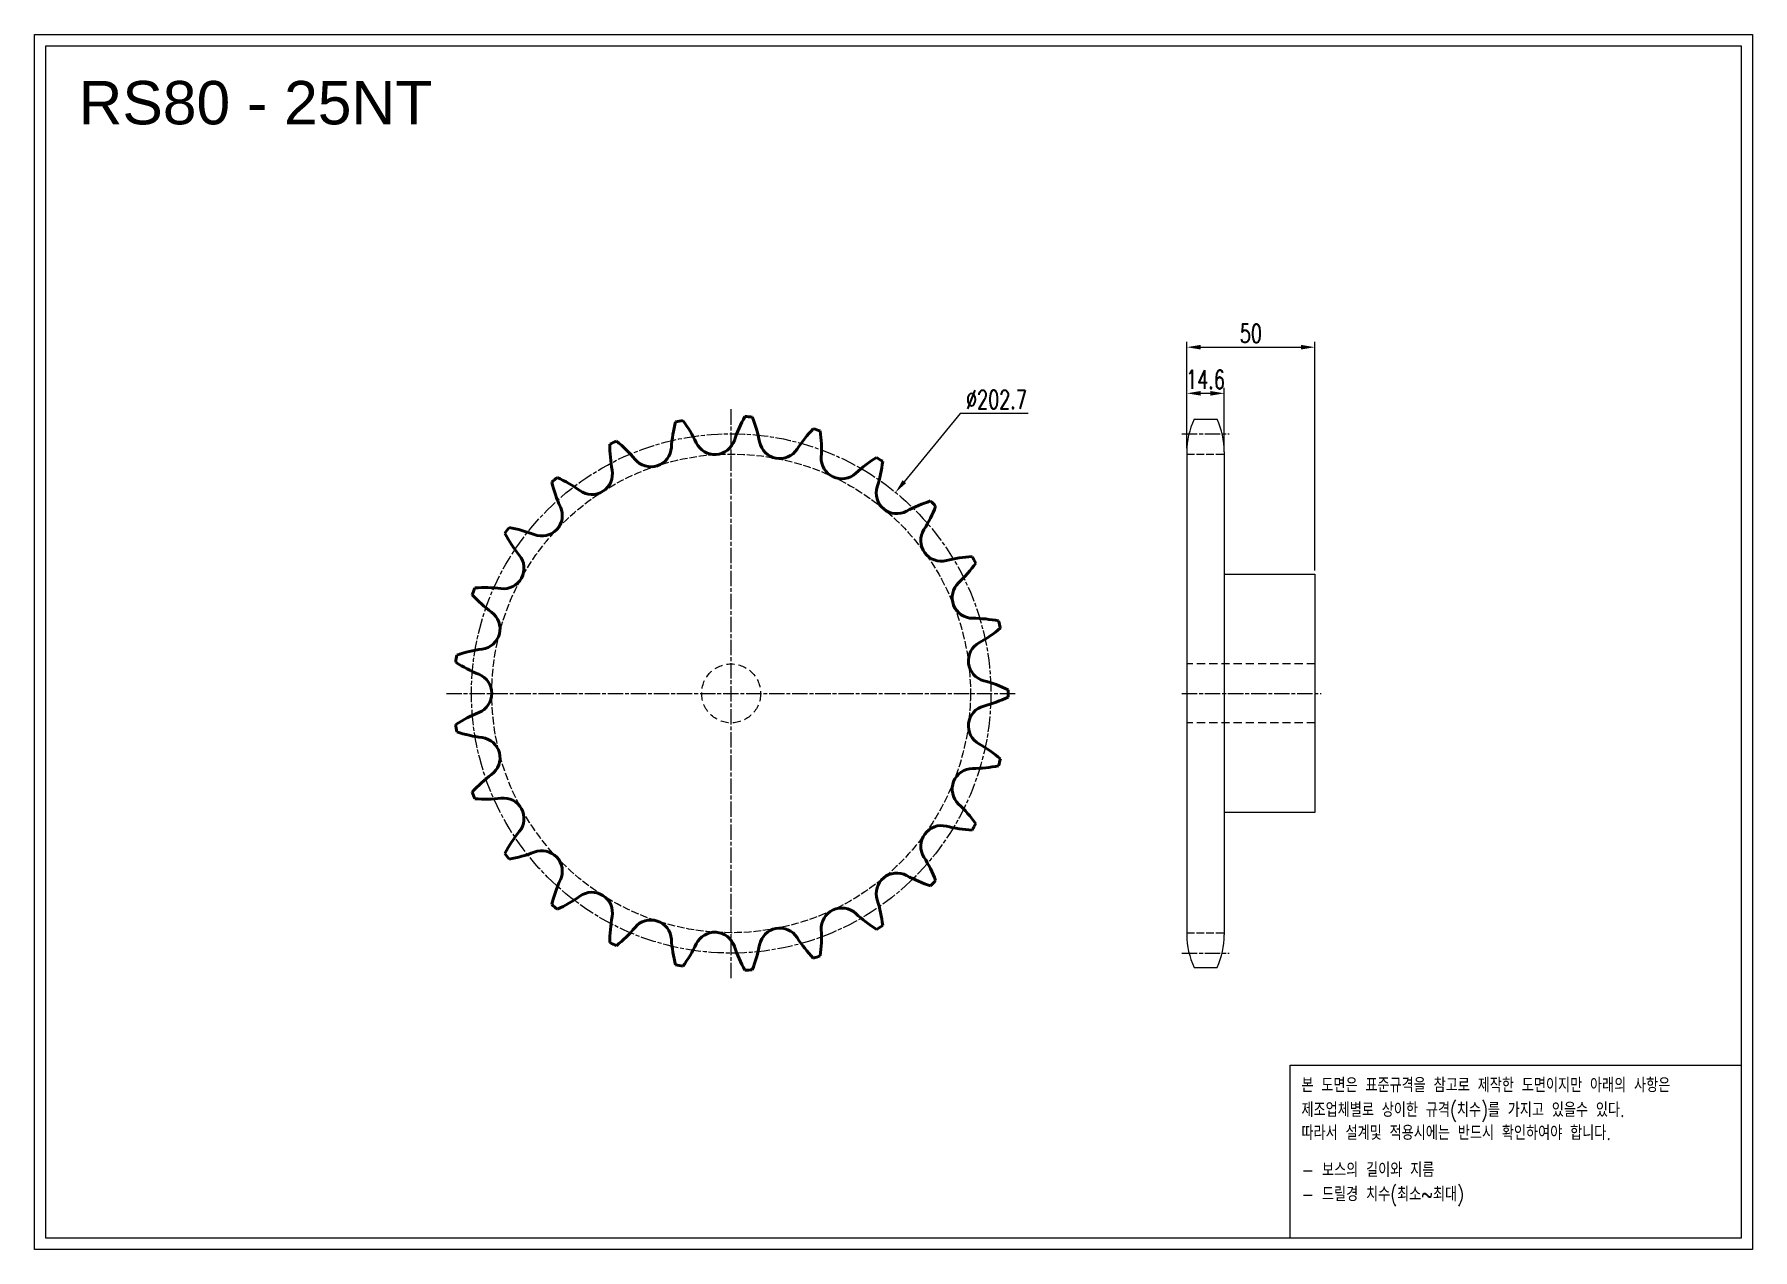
# Model space of a CAD drawing. Header units: millimetres. Extents: x -64654 to -63983, y 16254 to 16728.
import ezdxf

# ---------------------------------------------------------------- set-up
doc = ezdxf.new("R2010")
doc.units = ezdxf.units.MM
for name, pattern in [('AM_ISO02W050', [7.5, 6, -1.5]), ('AM_ISO02W050x2', [3.75, 3, -0.75]), ('AM_ISO08W050', [18, 12, -1.5, 3, -1.5]), ('AM_ISO08W050x2', [9, 6, -0.75, 1.5, -0.75]), ('HIDDEN', [9.525, 6.35, -3.175])]:
    doc.linetypes.add(name, pattern=pattern)
for name, color, linetype, lineweight in [('AM_0N', 7, 'Continuous', 50), ('AM_3N', 6, 'AM_ISO02W050', 25), ('AM_7', 4, 'AM_ISO08W050', 25), ('AM_7N', 4, 'AM_ISO08W050', 25)]:
    doc.layers.add(name, color=color, linetype=linetype, lineweight=lineweight)
doc.layers.add('HL', color=2, linetype='HIDDEN')
doc.layers.add('S-DIM', color=7, linetype='Continuous')
doc.styles.add('HAN', font='ROMANS.shx', dxfattribs={"width": 0.7, "bigfont": 'whgtxt.shx'})
doc.styles.add('HSG', font='SIMPLEX.shx', dxfattribs={"width": 0.7, "bigfont": 'HSG.shx'})
doc.styles.get("Standard").update_dxf_attribs({"font": 'arial.ttf'})
doc.dimstyles.new('APP16', dxfattribs={"dimscale": 3, "dimtxt": 2.4, "dimasz": 1.8, "dimexe": 0.7, "dimexo": 0.5, "dimgap": 0.6, "dimtad": 1, "dimtoh": 1, "dimdec": 1, "dimrnd": 0.01, "dimzin": 9, "dimdsep": 46, "dimtxsty": 'HSG', "dimcen": 0, "dimclrd": 1, "dimclre": 1, "dimclrt": 256, "dimazin": 2, "dimtp": 1, "dimtm": 1, "dimtfac": 0.5, "dimtdec": 1, "dimtofl": 0, "dimtmove": 0, "dimatfit": 3, "dimfxl": 0, "dimtvp": 1, "dimtolj": 2, "dimlwd": -1, "dimlwe": -1, "dimarcsym": 0})

# ---------------------------------------------------------------- blocks, each defined once
blk = doc.blocks.new('*D1')
at = {"layer": 'Defpoints', "color": 0, "transparency": 16777216}
for p in [(-64189.59, 16588.17), (-64204.19, 16565.33), (-64189.59, 16565.33)]:
    blk.add_point(p, dxfattribs=at)
at = {"layer": 'S-DIM', "color": 1, "transparency": 16777216}
for p, q in [((-64204.19, 16566.83), (-64204.19, 16590.27)), ((-64198.79, 16588.17), (-64194.99, 16588.17)), ((-64189.59, 16566.83), (-64189.59, 16590.27))]:
    blk.add_line(p, q, dxfattribs=at)
for points in [[(-64198.79, 16589.07), (-64198.79, 16587.27), (-64204.19, 16588.17)], [(-64194.99, 16589.07), (-64194.99, 16587.27), (-64189.59, 16588.17)]]:
    blk.add_solid(points, dxfattribs=at)
at = {"layer": 'S-DIM', "transparency": 16777216, "insert": (-64196.89, 16593.57), "char_height": 7.2, "attachment_point": 5, "style": 'HSG'}
blk.add_mtext('\\A2;14.6', dxfattribs=at)
blk = doc.blocks.new('*D2')
at = {"layer": 'Defpoints', "color": 0, "transparency": 16777216}
for p in [(-64154.19, 16606.17), (-64204.19, 16565.33), (-64154.19, 16517.59)]:
    blk.add_point(p, dxfattribs=at)
at = {"layer": 'S-DIM', "color": 1, "transparency": 16777216}
for p, q in [((-64204.19, 16566.83), (-64204.19, 16608.27)), ((-64198.79, 16606.17), (-64159.59, 16606.17)), ((-64154.19, 16519.09), (-64154.19, 16608.27))]:
    blk.add_line(p, q, dxfattribs=at)
for points in [[(-64198.79, 16607.07), (-64198.79, 16605.27), (-64204.19, 16606.17)], [(-64159.59, 16607.07), (-64159.59, 16605.27), (-64154.19, 16606.17)]]:
    blk.add_solid(points, dxfattribs=at)
at = {"layer": 'S-DIM', "transparency": 16777216, "insert": (-64179.19, 16611.57), "char_height": 7.2, "attachment_point": 5, "style": 'HSG'}
blk.add_mtext('\\A2;50', dxfattribs=at)
blk = doc.blocks.new('*D3')
at = {"layer": 'Defpoints', "color": 0, "transparency": 16777216}
for p in [(-64317.87, 16549.52), (-64446.21, 16392.67)]:
    blk.add_point(p, dxfattribs=at)
at = {"layer": 'S-DIM', "color": 1, "transparency": 16777216}
for p, q in [((-64292.65, 16580.35), (-64314.45, 16553.7)), ((-64266.13, 16580.35), (-64292.65, 16580.35))]:
    blk.add_line(p, q, dxfattribs=at)
blk.add_solid([(-64315.15, 16554.27), (-64313.76, 16553.13), (-64317.87, 16549.52)], dxfattribs=at)
at = {"layer": 'S-DIM', "transparency": 16777216, "insert": (-64278.49, 16585.75), "char_height": 7.2, "attachment_point": 5, "style": 'HSG'}
blk.add_mtext('\\A2;∅202.7', dxfattribs=at)
blk = doc.blocks.new('notice1')
at = {"color": 4}
blk.add_lwpolyline([(-22142.12, 1735.9), (-22053.8, 1735.9), (-22053.8, 1702.07), (-22142.12, 1702.07)], close=True, dxfattribs=at)
at = {"color": 4, "style": 'HAN', "width": 0.8}
for s, p in [('본 도면은 표준규격을 참고로 제작한 도면이지만 아래의 사항은', (-22139.9, 1730.62)), ('제조업체별로 상이한 규격(치수)를 가지고 있을수 있다.', (-22139.9, 1725.78)), ('따라서 설계및 적용시에는 반드시 확인하여야 합니다.', (-22139.9, 1721.28)), ('- 보스의 길이와 지름', (-22139.9, 1714.03)), ('- 드릴경 치수(최소~최대)', (-22139.9, 1709.27))]:
    blk.add_text(s, height=2.7949, dxfattribs=at).set_placement(p)

msp = doc.modelspace()

# ---------------------------------------------------------------- linework, layer by layer
for p, q in [((-64201.39, 16578.03), (-64192.39, 16578.03)), ((-64204.19, 16565.33), (-64204.19, 16376.85)), ((-64189.59, 16565.33), (-64189.59, 16376.85)), ((-64189.59, 16517.59), (-64154.19, 16517.59)), ((-64154.19, 16517.59), (-64154.19, 16424.59)), ((-64154.19, 16424.59), (-64189.59, 16424.59)), ((-64201.39, 16364.15), (-64192.39, 16364.15))]:
    msp.add_line(p, q)
for points in [[(-64653.98, 16728.22), (-63983.37, 16728.22), (-63983.37, 16254.06), (-64653.98, 16254.06)], [(-64649.46, 16723.71), (-63987.89, 16723.71), (-63987.89, 16258.58), (-64649.46, 16258.58)]]:
    msp.add_lwpolyline(points, close=True)
for centre, start, end in [((-64173.99, 16565.33), 155.13196, 180), ((-64219.79, 16565.33), 0, 24.86804), ((-64173.99, 16376.85), 180, 204.86804), ((-64219.79, 16376.85), 335.13196, 0)]:
    msp.add_arc(centre, 30.2, start, end)
at = {"layer": 'AM_0N'}
for centre, radius, start, end in [((-64382.04, 16471.09), 108.15, 100.04803, 101.55197), ((-64442.13, 16546.79), 51.45, 25.4, 36.76024), ((-64331.91, 16553.73), 51.45, 150.43976, 161.8), ((-64382.04, 16471.09), 108.15, 85.64803, 87.15197), ((-64421.42, 16559.36), 51.45, 11, 22.36024), ((-64354.04, 16563.6), 51.45, 164.83976, 176.2), ((-64312.94, 16538.66), 51.45, 136.03976, 147.4), ((-64382.04, 16471.09), 108.15, 71.24803, 72.75197), ((-64398.23, 16566.38), 51.45, 356.6, 7.96024), ((-64382.04, 16471.09), 108.15, 114.44803, 115.95197), ((-64377.92, 16567.66), 51.45, 179.23976, 190.6), ((-64459.07, 16529.47), 51.45, 39.8, 51.16024), ((-64413.38, 16567.54), 8.02, 219.8, 356.2), ((-64388.41, 16572.3), 8.02, 205.4, 341.8), ((-64363.04, 16570.71), 8.02, 191, 327.4), ((-64436.38, 16556.72), 8.02, 234.2, 10.6), ((-64338.86, 16562.85), 8.02, 176.6, 313), ((-64298.3, 16519.36), 51.45, 121.63976, 133), ((-64382.04, 16471.09), 108.15, 56.84803, 58.35197), ((-64374.02, 16567.41), 51.45, 342.2, 353.56024), ((-64382.04, 16471.09), 108.15, 128.84803, 130.35197), ((-64402.07, 16565.65), 51.45, 193.63976, 205), ((-64471.17, 16508.48), 51.45, 54.2, 65.56024), ((-64317.4, 16549.23), 8.02, 162.2, 298.6), ((-64455.96, 16540.51), 8.02, 248.6, 25), ((-64288.93, 16497.02), 51.45, 107.23976, 118.6), ((-64350.32, 16562.39), 51.45, 327.8, 339.16024), ((-64382.04, 16471.09), 108.15, 42.44803, 43.95197), ((-64382.04, 16471.09), 108.15, 143.24803, 144.75197), ((-64424.95, 16557.69), 51.45, 208.03976, 219.4), ((-64477.66, 16485.14), 51.45, 68.6, 79.96024), ((-64300, 16530.7), 8.02, 147.8, 284.2), ((-64470.91, 16519.95), 8.02, 263, 39.4), ((-64285.41, 16473.05), 51.45, 92.83976, 104.2), ((-64382.04, 16471.09), 108.15, 28.04803, 29.55197), ((-64328.61, 16551.63), 51.45, 313.4, 324.76024), ((-64382.04, 16471.09), 108.15, 157.64803, 159.15197), ((-64478.15, 16460.92), 51.45, 83, 94.36024), ((-64287.75, 16508.42), 8.02, 133.4, 269.8), ((-64445.14, 16544.3), 51.45, 222.43976, 233.8), ((-64480.26, 16496.31), 8.02, 277.4, 53.8), ((-64287.96, 16448.95), 51.45, 78.43976, 89.8), ((-64382.04, 16471.09), 108.15, 13.64803, 15.15197), ((-64281.43, 16483.8), 8.02, 119, 255.4), ((-64310.26, 16535.82), 51.45, 299, 310.36024), ((-64382.04, 16471.09), 108.15, 172.04803, 173.55197), ((-64472.6, 16437.34), 51.45, 97.4, 108.76024), ((-64461.36, 16526.31), 51.45, 236.83976, 248.2), ((-64483.45, 16471.09), 8.02, 291.8, 68.2), ((-64296.42, 16426.25), 51.45, 64.03976, 75.4), ((-64382.04, 16471.09), 108.15, 359.24803, 0.75197), ((-64461.36, 16415.88), 51.45, 111.8, 123.16024), ((-64281.43, 16458.38), 8.02, 104.6, 241), ((-64296.42, 16515.93), 51.45, 284.6, 295.96024), ((-64382.04, 16471.09), 108.15, 186.44803, 187.95197), ((-64472.6, 16504.85), 51.45, 251.23976, 262.6), ((-64480.26, 16445.87), 8.02, 306.2, 82.6), ((-64310.26, 16406.37), 51.45, 49.63976, 61), ((-64382.04, 16471.09), 108.15, 344.84803, 346.35197), ((-64445.14, 16397.88), 51.45, 126.2, 137.56024), ((-64287.75, 16433.76), 8.02, 90.2, 226.6), ((-64287.96, 16493.23), 51.45, 270.2, 281.56024), ((-64382.04, 16471.09), 108.15, 200.84803, 202.35197), ((-64478.15, 16481.27), 51.45, 265.63976, 277), ((-64470.91, 16422.24), 8.02, 320.6, 97), ((-64328.61, 16390.55), 51.45, 35.23976, 46.6), ((-64424.95, 16384.49), 51.45, 140.6, 151.96024), ((-64300, 16411.49), 8.02, 75.8, 212.2), ((-64285.41, 16469.14), 51.45, 255.8, 267.16024), ((-64382.04, 16471.09), 108.15, 330.44803, 331.95197), ((-64455.96, 16401.67), 8.02, 335, 111.4), ((-64382.04, 16471.09), 108.15, 215.24803, 216.75197), ((-64477.66, 16457.04), 51.45, 280.03976, 291.4), ((-64350.32, 16379.8), 51.45, 20.83976, 32.2), ((-64402.07, 16376.54), 51.45, 155, 166.36024), ((-64317.4, 16392.96), 8.02, 61.4, 197.8), ((-64288.93, 16445.17), 51.45, 241.4, 252.76024), ((-64382.04, 16471.09), 108.15, 316.04803, 317.55197), ((-64471.17, 16433.7), 51.45, 294.43976, 305.8), ((-64436.38, 16385.47), 8.02, 349.4, 125.8), ((-64374.02, 16374.78), 51.45, 6.43976, 17.8), ((-64382.04, 16471.09), 108.15, 229.64803, 231.15197), ((-64377.92, 16374.53), 51.45, 169.4, 180.76024), ((-64338.86, 16379.33), 8.02, 47, 183.4), ((-64298.3, 16422.83), 51.45, 227, 238.36024), ((-64459.07, 16412.71), 51.45, 308.83976, 320.2), ((-64413.38, 16374.65), 8.02, 3.8, 140.2), ((-64388.41, 16369.88), 8.02, 18.2, 154.6), ((-64363.04, 16371.48), 8.02, 32.6, 169), ((-64398.23, 16375.81), 51.45, 352.03976, 3.4), ((-64382.04, 16471.09), 108.15, 301.64803, 303.15197), ((-64382.04, 16471.09), 108.15, 244.04803, 245.55197), ((-64354.04, 16378.59), 51.45, 183.8, 195.16024), ((-64442.13, 16395.39), 51.45, 323.23976, 334.6), ((-64331.91, 16388.46), 51.45, 198.2, 209.56024), ((-64421.42, 16382.83), 51.45, 337.63976, 349), ((-64312.94, 16403.52), 51.45, 212.6, 223.96024), ((-64382.04, 16471.09), 108.15, 258.44803, 259.95197), ((-64382.04, 16471.09), 108.15, 272.84803, 274.35197), ((-64382.04, 16471.09), 108.15, 287.24803, 288.75197)]:
    msp.add_arc(centre, radius, start, end, dxfattribs=at)
at = {"layer": 'AM_3N', "linetype": 'AM_ISO02W050x2'}
for p, q in [((-64204.19, 16564.48), (-64189.59, 16564.48)), ((-64204.19, 16377.7), (-64189.59, 16377.7))]:
    msp.add_line(p, q, dxfattribs=at)
msp.add_circle((-64382.04, 16471.09), 93.39, dxfattribs=at)
at = {"layer": 'AM_7', "linetype": 'AM_ISO08W050x2'}
for p, q in [((-64206.13, 16572.42), (-64187.64, 16572.42)), ((-64206.13, 16471.09), (-64151.76, 16471.09)), ((-64206.13, 16369.76), (-64187.64, 16369.76))]:
    msp.add_line(p, q, dxfattribs=at)
msp.add_circle((-64382.04, 16471.09), 101.33, dxfattribs=at)
at = {"layer": 'AM_7N', "linetype": 'AM_ISO08W050x2'}
for p, q in [((-64382.04, 16359.94), (-64382.04, 16582.24)), ((-64493.19, 16471.09), (-64270.89, 16471.09))]:
    msp.add_line(p, q, dxfattribs=at)
at = {"layer": 'HL', "linetype": 'HIDDEN', "ltscale": 0.5}
for p, q in [((-64154.19, 16482.59), (-64204.19, 16482.59)), ((-64154.19, 16459.59), (-64204.19, 16459.59))]:
    msp.add_line(p, q, dxfattribs=at)
msp.add_circle((-64382.04, 16471.09), 11.5, dxfattribs=at)

# ---------------------------------------------------------------- block references
at = {"xscale": 1.992646656, "yscale": 1.992646656, "zscale": 1.992646656}
msp.add_blockref('notice1', (-20042.46, 12866.96), dxfattribs=at)

# ---------------------------------------------------------------- texts
msp.add_text('RS80 - 25NT', height=16.9344).set_placement((-64636.71, 16693.11))

# ---------------------------------------------------------------- dimensions: what is measured, and where the dimension line sits
at = {"layer": 'S-DIM'}
dim = msp.add_linear_dim(base=(-64154.19, 16606.17), p1=(-64204.19, 16565.33), p2=(-64154.19, 16517.59), dimstyle='APP16', dxfattribs=at)
dim.commit()
dim.dimension.update_dxf_attribs({"geometry": '*D2', "text_midpoint": (-64179.19, 16611.57)})
dim = msp.add_linear_dim(base=(-64189.59, 16588.17), p1=(-64204.19, 16565.33), p2=(-64189.59, 16565.33), dimstyle='APP16', dxfattribs=at)
dim.commit()
dim.dimension.update_dxf_attribs({"geometry": '*D1', "text_midpoint": (-64196.89, 16588.17), "dimtype": 128})
dim = msp.add_diameter_dim_2p(p1=(-64446.21, 16392.67), p2=(-64317.87, 16549.52), dimstyle='APP16', dxfattribs=at)
dim.commit()
dim.dimension.update_dxf_attribs({"geometry": '*D3', "text_midpoint": (-64278.49, 16580.35), "dimtype": 131})

doc.saveas('drawing.dxf')
